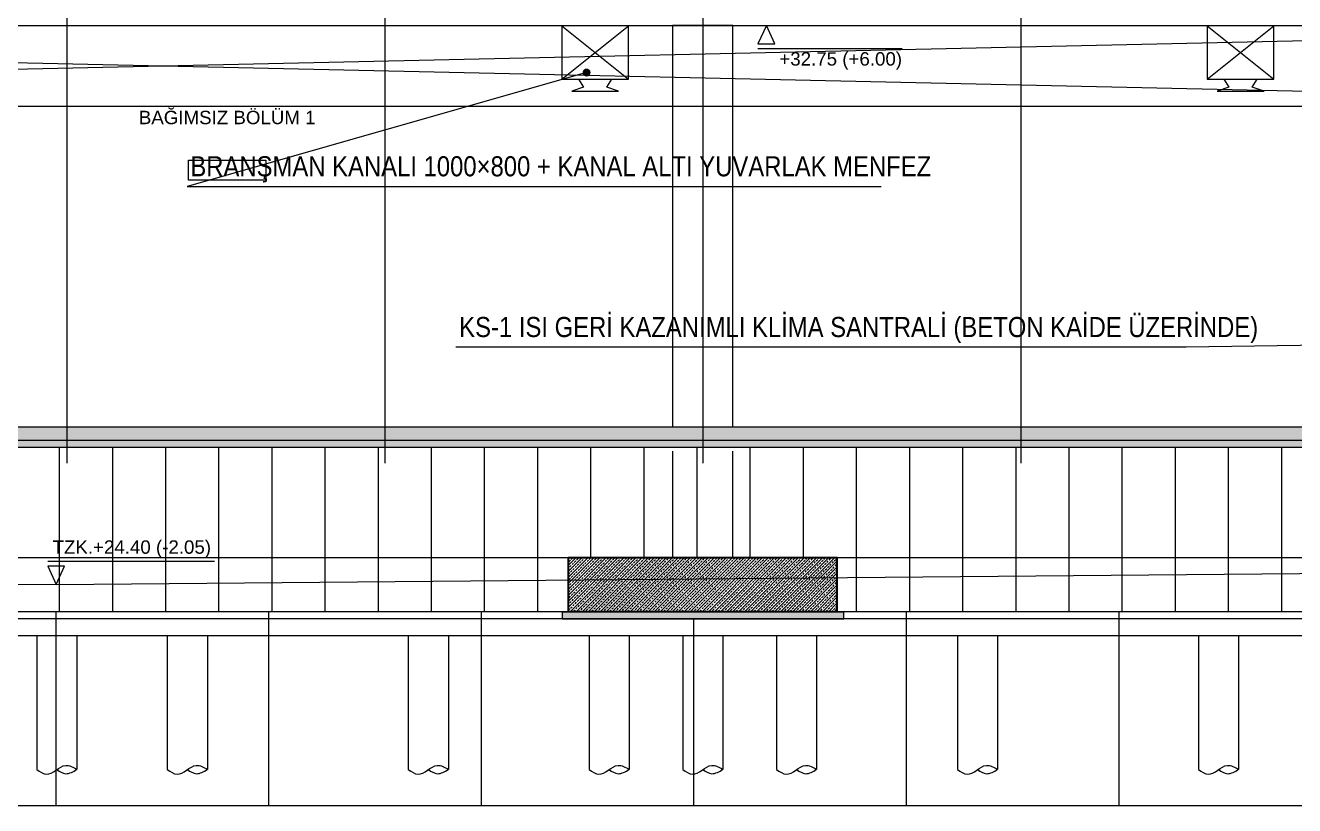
# Model space of a CAD drawing. Header units: centimetres. Extents: x 26200 to 152500, y -600 to 9300.
# Drawn here: x 132665 to 134561, y 4735 to 5900 of the extents above; entities that cross this region are included whole.
import ezdxf
from ezdxf.enums import TextEntityAlignment as Align

# ---------------------------------------------------------------- set-up
doc = ezdxf.new("R2010")
doc.units = ezdxf.units.CM
for name, color, linetype in [('ROTAS-HAV-DETAY-YAZI', 7, 'Continuous'), ('ROTAS-KESIT-KANAL-DONUS', 4, 'Continuous'), ('ROTAS-KESIT-KANAL-UFLEME', 20, 'Continuous'), ('ROTAS-MIMARI-KESIT', 8, 'Continuous')]:
    doc.layers.add(name, color=color, linetype=linetype)
doc.styles.add('ROTAS', font='arial.ttf')
pattern_1 = [(45, (81559.043, 21660.409), (-4.49012806, 4.49012806), []), (45, (81563.5333, 21660.409), (-4.49012806, 4.49012806), [3.175, -1.5875])]
pattern_2 = [(45, (86365.806, 18363.329), (-4.4901281, 4.4901281), []), (45, (86370.2964, 18363.329), (-4.4901281, 4.4901281), [3.175, -1.5875])]

msp = doc.modelspace()

# ---------------------------------------------------------------- hatches: boundary and pattern name
at = {"layer": 'ROTAS-HAV-DETAY-YAZI'}
h = msp.add_hatch(color=256, dxfattribs=at)
edge = h.paths.add_edge_path()
edge.add_arc((133503.5, 5830), 6, 0, 360)
at = {"layer": 'ROTAS-MIMARI-KESIT'}
h = msp.add_hatch(dxfattribs=at)
h.set_pattern_fill('ANSI33', color=256, style=0, pattern_type=2)
h.set_pattern_definition(pattern_2)
h.paths.add_polyline_path([(133677, 5280.4), (133677, 5300.4), (131732, 5300.4), (131732, 5280.4)])
h = msp.add_hatch(dxfattribs=at)
h.set_pattern_fill('ANSI33', color=256, style=0, pattern_type=2)
h.set_pattern_definition(pattern_2)
h.paths.add_polyline_path([(135577, 5280.4), (135577, 5300.4), (133677, 5300.4), (133677, 5280.4)], flags=0)
h = msp.add_hatch(dxfattribs=at)
h.set_pattern_fill('LINE', color=256, scale=10, angle=45, style=0)
h.set_pattern_definition([(90, (394648.6, 696870.72), (-317.5, 0), [])])
h.paths.add_polyline_path([(129666, 5024.4), (129676, 5024.4), (129676.1, 5111.4), (129826.6, 5111.4), (129826.6, 5239.4), (129122.1, 5239.4), (129122.1, 5260.4), (126317.7, 5260.4), (126317.7, 5210.4), (126397.7, 5210.4), (126397.7, 5180.4), (126297.7, 5180.4), (126297.7, 5280.4), (125300.1, 5280.4), (125300.1, 4735.3), (136608, 4735.3), (136608, 5145.4), (136108, 5145.4), (136108, 5025.4), (136118, 5025.4), (136118, 5015.4), (135978, 5015.4), (135978, 5025.4), (135988, 5025.4), (135988, 5055.4), (136088, 5055.4), (136088, 5235.4), (135782, 5270.4), (135782, 5260.4), (135627.5, 5260.4), (135627.5, 5111.4), (135778, 5111.4), (135778, 5106.4), (135778, 5024.4), (135788, 5024.4), (135788, 5014.4), (135367, 5014.4), (135367, 5025.4), (133888, 5025.4), (133888, 5014.4), (133467, 5014.4), (133467, 5025.4), (131988, 5025.4), (131988, 5014.4), (131567, 5014.4), (131567, 5025.4), (130087, 5025.4), (130087, 5014.4), (129666, 5014.4)])
h = msp.add_hatch(dxfattribs=at)
h.set_pattern_fill('LINE', color=256, scale=5, angle=45, style=0)
h.set_pattern_definition([(90, (211773.65, 364935.87), (-79.375, 0), [])])
h.paths.add_polyline_path([(135596, 5270.4), (135532, 5270.4), (135532, 5106.4), (135596, 5106.4)])
h.paths.add_polyline_path([(135532.1, 5270.4), (133722.1, 5270.4), (133722, 5106.4), (133878, 5106.4), (135376, 5105.4), (135376, 5106.4), (135532, 5106.4)])
h.paths.add_polyline_path([(135376, 5105.4), (133878, 5105.4), (133878, 5025.4), (135376, 5025.4)])
h.paths.add_polyline_path([(133722.1, 5270.4), (133632.1, 5270.4), (133632, 5106.4), (133722, 5106.4)])
h.paths.add_polyline_path([(133632, 5269.4), (132727.1, 5270.4), (132727, 5105.4), (133476, 5105.4), (133476, 5106.4), (133632, 5106.4)])
h.paths.add_polyline_path([(133476, 5105.4), (132727, 5105.4), (132727, 5025.4), (133476, 5025.4)])
h.paths.add_polyline_path([(132727.1, 5270.9), (131822, 5269.9), (131822, 5106.4), (131978, 5106.4), (132727, 5105.9)])
h.paths.add_polyline_path([(132727, 5105.4), (131978, 5105.4), (131978, 5025.4), (132727, 5025.4)])
h.paths.add_polyline_path([(131732, 5259.4), (129928, 5259.4), (129922, 5106.4), (130078, 5106.4), (131576, 5105.4), (131576, 5106.4), (131732, 5106.4)])
h.paths.add_polyline_path([(131576, 5105.4), (130077.5, 5105.4), (130077.5, 5025.4), (131576, 5025.4)])
h.paths.add_polyline_path([(129922, 5259.4), (129857.5, 5259.4), (129857.5, 5106.4), (129922, 5106.4)])
h.paths.add_polyline_path([(131753, 5270.4), (131742, 5259.4), (131732, 5259.4), (131732, 5106.4), (131822, 5106.4), (131822, 5270.4)])
h = msp.add_hatch(dxfattribs=at)
h.set_pattern_fill('AR-CONC', color=256, scale=0.1, style=0)
h.set_pattern_definition([(50, (8155.9043, 2166.6409), (1.82184669, -0.159390855), [0.1905, -2.0955]), (355, (8155.9043, 2166.6409), (-0.352434214, 1.910568452), [0.1524, -1.676405842]), (100.4514447, (8156.0561, 2166.6276), (1.46941247, 1.75117752), [0.161900088, -1.780902446]), (46.1842, (8155.9043, 2167.149), (2.71079041, -0.42042328), [0.28575, -3.14325]), (96.6355576, (8156.1302, 2167.1139), (2.37404134, 2.474261246), [0.24285023, -2.67135608]), (351.1841512, (8155.9043, 2167.149), (2.37404134, 2.474261246), [0.22859967, -2.51459732]), (21, (8156.1583, 2167.0219), (1.516143913, -1.022651982), [0.1905, -2.0955]), (326, (8156.1583, 2167.0219), (0.618020284, 1.84187966), [0.1524, -1.6764]), (71.451445, (8156.2847, 2166.9367), (2.134164193, 0.81922769), [0.161900088, -1.780899376]), (37.5, (8155.9043, 2166.6409), (0.0308860325, 0.8455503887), [0, -1.65608, 0, -1.7018, 0, -1.68275]), (7.5, (8155.9043, 2166.6409), (0.668196625, 1.001805748), [0, -0.97028, 0, -1.61798, 0, -0.64135]), (327.5, (8155.3379, 2166.6409), (1.3559059517, -0.05728744), [0, -0.635, 0, -1.9812, 0, -2.6289]), (317.5, (8155.0839, 2166.6409), (1.481291814, 0.25426491), [0, -0.8255, 0, -1.31572, 0, -1.8669])])
h.paths.add_polyline_path([(135596, 5280.4), (131732, 5280.4), (131732, 5270.4), (135596, 5270.4)])
h = msp.add_hatch(dxfattribs=at)
h.set_pattern_fill('ANSI33', color=256, style=0)
h.set_pattern_definition(pattern_1)
h.paths.add_polyline_path([(133677, 5025.4), (133677, 5105.4), (133477, 5105.4), (133477, 5025.4)], flags=0)
h = msp.add_hatch(dxfattribs=at)
h.set_pattern_fill('ANSI33', color=256, style=0)
h.set_pattern_definition(pattern_1)
h.paths.add_polyline_path([(133877, 5025.4), (133877, 5105.4), (133677, 5105.4), (133677, 5025.4)], flags=0)
h = msp.add_hatch(dxfattribs=at)
h.set_pattern_fill('AR-CONC', color=256, scale=0.1, style=0)
h.set_pattern_definition([(50, (8536.0043, 2166.0409), (1.82184669, -0.159390855), [0.1905, -2.0955]), (355, (8536.0043, 2166.0409), (-0.352434214, 1.910568452), [0.1524, -1.676405842]), (100.4514447, (8536.1561, 2166.0276), (1.46941247, 1.75117752), [0.161900088, -1.780902446]), (46.1842, (8536.0043, 2166.549), (2.71079041, -0.42042328), [0.28575, -3.14325]), (96.6355576, (8536.2302, 2166.5139), (2.37404134, 2.474261246), [0.24285023, -2.67135608]), (351.1841512, (8536.0043, 2166.549), (2.37404134, 2.474261246), [0.22859967, -2.51459732]), (21, (8536.2583, 2166.4219), (1.516143913, -1.022651982), [0.1905, -2.0955]), (326, (8536.2583, 2166.4219), (0.618020284, 1.84187966), [0.1524, -1.6764]), (71.451445, (8536.3847, 2166.3367), (2.134164193, 0.81922769), [0.161900088, -1.780899376]), (37.5, (8536.0043, 2166.0409), (0.0308860325, 0.8455503887), [0, -1.65608, 0, -1.7018, 0, -1.68275]), (7.5, (8536.0043, 2166.0409), (0.668196625, 1.001805748), [0, -0.97028, 0, -1.61798, 0, -0.64135]), (327.5, (8535.4379, 2166.0409), (1.3559059517, -0.05728744), [0, -0.635, 0, -1.9812, 0, -2.6289]), (317.5, (8535.1839, 2166.0409), (1.481291814, 0.25426491), [0, -0.8255, 0, -1.31572, 0, -1.8669])])
h.paths.add_polyline_path([(133888, 5024.4), (133467, 5024.4), (133467, 5014.4), (133888, 5014.4)])

# ---------------------------------------------------------------- linework, layer by layer
at = {"layer": 'ROTAS-HAV-DETAY-YAZI'}
for p, q in [((133503.5, 5830), (132906.6, 5660)), ((132906.6, 5660), (133943.3, 5660)), ((136422.2, 5450), (134399, 5420)), ((134399, 5420), (133308.2, 5420))]:
    msp.add_line(p, q, dxfattribs=at)
at = {"layer": 'ROTAS-KESIT-KANAL-DONUS'}
for p, q in [((134430.6, 5820), (134530.1, 5900)), ((134430.6, 5900), (134530.1, 5820))]:
    msp.add_line(p, q, dxfattribs=at)
for points in [[(131103.9, 5780), (135592.9, 5780), (135592.9, 5900), (131103.9, 5900)], [(134430.6, 5820), (134530.1, 5820), (134530.1, 5900), (134430.6, 5900)]]:
    msp.add_lwpolyline(points, close=True, dxfattribs=at)
msp.add_lwpolyline([(134455.4, 5820), (134462.9, 5808), (134445.4, 5802), (134515.4, 5802), (134497.9, 5808), (134505.4, 5820)], dxfattribs=at)
at = {"layer": 'ROTAS-KESIT-KANAL-UFLEME'}
for p, q in [((130139.8, 5780), (135592.9, 5900)), ((130139.8, 5900), (135592.9, 5780)), ((133466.5, 5820), (133566, 5900)), ((133466.5, 5900), (133566, 5820))]:
    msp.add_line(p, q, dxfattribs=at)
for points in [[(130139.8, 5780), (135592.9, 5780), (135592.9, 5900), (130139.8, 5900)], [(133466.5, 5820), (133566, 5820), (133566, 5900), (133466.5, 5900)]]:
    msp.add_lwpolyline(points, close=True, dxfattribs=at)
msp.add_lwpolyline([(133491.3, 5820), (133498.8, 5808), (133481.3, 5802), (133551.3, 5802), (133533.8, 5808), (133541.3, 5820)], dxfattribs=at)
at = {"layer": 'ROTAS-MIMARI-KESIT'}
for p, q in [((132727.1, 6815.3), (132727.1, 5246.9)), ((133202.1, 6815.3), (133202.1, 5246.9)), ((133677.1, 6815.3), (133677.1, 5246.9)), ((134152.1, 6815.3), (134152.1, 5246.9)), ((133722, 5900.4), (133772, 5900.4)), ((135595, 5300.4), (131732, 5300.4)), ((135595, 5280.4), (131732, 5280.4)), ((133632, 5264.4), (133632, 5105.4)), ((133722, 5105.4), (133722, 5264.4)), ((135376, 5105.4), (133877, 5105.4)), ((133877, 5025.4), (135376, 5025.4))]:
    msp.add_line(p, q, dxfattribs=at)
for points in [[(133722, 5300.4), (133722, 5900.4), (133632, 5900.4), (133632, 5300.4)], [(133477, 5105.4), (131977, 5105.4)], [(131977, 5025.4), (133477, 5025.4)]]:
    msp.add_lwpolyline(points, dxfattribs=at)
at = {"layer": 'ROTAS-MIMARI-KESIT', "elevation": 0}
for points in [[(133772, 5900.4), (133759.5, 5872.9), (133784.5, 5872.9)], [(132908.6, 5699.2), (133024.6, 5699.2), (133024.6, 5669.2), (132908.6, 5669.2)], [(132711.2, 5065.4), (132723.7, 5092.9), (132698.7, 5092.9)], [(133467, 5014.4), (133888, 5014.4), (133888, 5024.4), (133467, 5024.4)], [(129447.1, 4989.4), (135977.1, 4989.4), (135977.1, 5014.4), (129447.1, 5014.4)]]:
    msp.add_lwpolyline(points, close=True, dxfattribs=at)
for points in [[(133974.7, 5865.4), (133759.5, 5865.4)], [(125300.1, 5280.4), (125300.1, 4735.3), (136608, 4735.3), (136608, 5145.4)], [(129859, 5259.4), (131742, 5259.4), (131753, 5270.4), (135596, 5270.4), (135596, 5280.4)], [(132698.7, 5100.4), (132947.7, 5100.4)], [(132682.1, 4989.4), (132682.1, 4789.4)], [(132742.1, 4989.4), (132742.1, 4789.4)], [(132877.1, 4989.4), (132877.1, 4789.4)], [(132937.1, 4989.4), (132937.1, 4789.4)], [(133237.1, 4989.4), (133237.1, 4789.4)], [(133297.1, 4989.4), (133297.1, 4789.4)], [(133507.1, 4989.4), (133507.1, 4789.4)], [(133567.1, 4989.4), (133567.1, 4789.4)], [(133647.1, 4989.4), (133647.1, 4789.4)], [(133707.1, 4989.4), (133707.1, 4789.4)], [(133787.1, 4989.4), (133787.1, 4789.4)], [(133847.1, 4989.4), (133847.1, 4789.4)], [(134057.4, 4989.4), (134057.4, 4789.4)], [(134117.4, 4989.4), (134117.4, 4789.4)], [(134417.4, 4989.4), (134417.4, 4789.4)], [(134477.4, 4989.4), (134477.4, 4789.4)]]:
    msp.add_lwpolyline(points, dxfattribs=at)
at = {"layer": 'ROTAS-MIMARI-KESIT', "ltscale": 2, "elevation": 0}
msp.add_lwpolyline([(126297.7, 5280.4), (126810.7, 5095.4), (132711.2, 5065.4), (136088, 5095.4)], dxfattribs=at)
at = {"layer": 'ROTAS-MIMARI-KESIT'}
for points in [[(133476, 5106.4), (133878, 5106.4), (133878, 5024.4), (133476, 5024.4)], [(133476.5, 5105.9), (133877.5, 5105.9), (133877.5, 5024.9), (133476.5, 5024.9)], [(133477, 5105.4), (133877, 5105.4), (133877, 5025.4), (133477, 5025.4)]]:
    msp.add_lwpolyline(points, close=True, dxfattribs=at)
for points, knots in [([(132682.1, 4789.4), (132687, 4785.9), (132701.3, 4775.4), (132720.9, 4801.5), (132736.5, 4792.6), (132742.1, 4789.4)], [0, 0, 0, 0, 16.350848, 47.934672, 65.567386, 65.567386, 65.567386, 65.567386]), ([(132712.1, 4789.1), (132716.5, 4786.1), (132726.5, 4779.9), (132736.6, 4786.1), (132742.1, 4789.4)], [179.801197, 179.801197, 179.801197, 179.801197, 259.646208, 355.156763, 355.156763, 355.156763, 355.156763]), ([(132877.1, 4789.4), (132882, 4785.9), (132896.3, 4775.4), (132915.9, 4801.5), (132931.5, 4792.6), (132937.1, 4789.4)], [0, 0, 0, 0, 16.350848, 47.934672, 65.567386, 65.567386, 65.567386, 65.567386]), ([(132907.1, 4789.1), (132911.5, 4786.1), (132921.5, 4779.9), (132931.6, 4786.1), (132937.1, 4789.4)], [179.801197, 179.801197, 179.801197, 179.801197, 259.646208, 355.156763, 355.156763, 355.156763, 355.156763]), ([(133237.1, 4789.4), (133242, 4785.9), (133256.3, 4775.4), (133275.9, 4801.5), (133291.5, 4792.6), (133297.1, 4789.4)], [0, 0, 0, 0, 16.350848, 47.934672, 65.567386, 65.567386, 65.567386, 65.567386]), ([(133267.1, 4789.1), (133271.5, 4786.1), (133281.5, 4779.9), (133291.6, 4786.1), (133297.1, 4789.4)], [179.801197, 179.801197, 179.801197, 179.801197, 259.646208, 355.156763, 355.156763, 355.156763, 355.156763]), ([(133507.1, 4789.4), (133512, 4785.9), (133526.3, 4775.4), (133545.9, 4801.5), (133561.5, 4792.6), (133567.1, 4789.4)], [0, 0, 0, 0, 16.350848, 47.934672, 65.567386, 65.567386, 65.567386, 65.567386]), ([(133537.1, 4789.1), (133541.5, 4786.1), (133551.5, 4779.9), (133561.6, 4786.1), (133567.1, 4789.4)], [179.801197, 179.801197, 179.801197, 179.801197, 259.646208, 355.156763, 355.156763, 355.156763, 355.156763]), ([(133647.1, 4789.4), (133652, 4785.9), (133666.3, 4775.4), (133685.9, 4801.5), (133701.5, 4792.6), (133707.1, 4789.4)], [0, 0, 0, 0, 16.350848, 47.934672, 65.567386, 65.567386, 65.567386, 65.567386]), ([(133677.1, 4789.1), (133681.5, 4786.1), (133691.5, 4779.9), (133701.6, 4786.1), (133707.1, 4789.4)], [179.801197, 179.801197, 179.801197, 179.801197, 259.646208, 355.156763, 355.156763, 355.156763, 355.156763]), ([(133787.1, 4789.4), (133792, 4785.9), (133806.3, 4775.4), (133825.9, 4801.5), (133841.5, 4792.6), (133847.1, 4789.4)], [0, 0, 0, 0, 16.350848, 47.934672, 65.567386, 65.567386, 65.567386, 65.567386]), ([(133817.1, 4789.1), (133821.5, 4786.1), (133831.5, 4779.9), (133841.6, 4786.1), (133847.1, 4789.4)], [179.801197, 179.801197, 179.801197, 179.801197, 259.646208, 355.156763, 355.156763, 355.156763, 355.156763]), ([(134057.4, 4789.4), (134062.3, 4785.9), (134076.6, 4775.4), (134096.3, 4801.5), (134111.8, 4792.6), (134117.4, 4789.4)], [0, 0, 0, 0, 16.350848, 47.934672, 65.567386, 65.567386, 65.567386, 65.567386]), ([(134087.4, 4789.1), (134091.8, 4786.1), (134101.9, 4779.9), (134111.9, 4786.1), (134117.4, 4789.4)], [179.801197, 179.801197, 179.801197, 179.801197, 259.646208, 355.156763, 355.156763, 355.156763, 355.156763]), ([(134417.4, 4789.4), (134422.3, 4785.9), (134436.6, 4775.4), (134456.3, 4801.5), (134471.8, 4792.6), (134477.4, 4789.4)], [0, 0, 0, 0, 16.350848, 47.934672, 65.567386, 65.567386, 65.567386, 65.567386]), ([(134447.4, 4789.1), (134451.8, 4786.1), (134461.9, 4779.9), (134471.9, 4786.1), (134477.4, 4789.4)], [179.801197, 179.801197, 179.801197, 179.801197, 259.646208, 355.156763, 355.156763, 355.156763, 355.156763])]:
    msp.add_open_spline(points, degree=3, knots=knots, dxfattribs=at)

# ---------------------------------------------------------------- texts
at = {"layer": 'ROTAS-HAV-DETAY-YAZI', "style": 'ROTAS', "width": 0.85}
for s, p in [('BRANŞMAN KANALI 1000×800 + KANAL ALTI YUVARLAK MENFEZ', (132911.6, 5666)), ('KS-1 ISI GERİ KAZANIMLI KLİMA SANTRALİ (BETON KAİDE ÜZERİNDE)', (133313.2, 5426))]:
    msp.add_text(s, height=30, dxfattribs=at).set_placement(p, align=Align.BOTTOM_LEFT)
at = {"layer": 'ROTAS-MIMARI-KESIT', "char_height": 20, "style": 'ROTAS'}
for s, width, insert, attachment_point in [('+32.75 (+6.00)', 226.336, (133974.7, 5860.4), 3), ('BAĞIMSIZ BÖLÜM 1', 436.665, (132966.6, 5772.9), 2), ('TZK.+24.40 (-2.05)', 458.007, (132705.7, 5105.4), 7)]:
    msp.add_mtext_dynamic_manual_height_columns(s, width=width, gutter_width=100, heights=[0], dxfattribs=dict(at, insert=insert, attachment_point=attachment_point))

doc.saveas('drawing.dxf')
